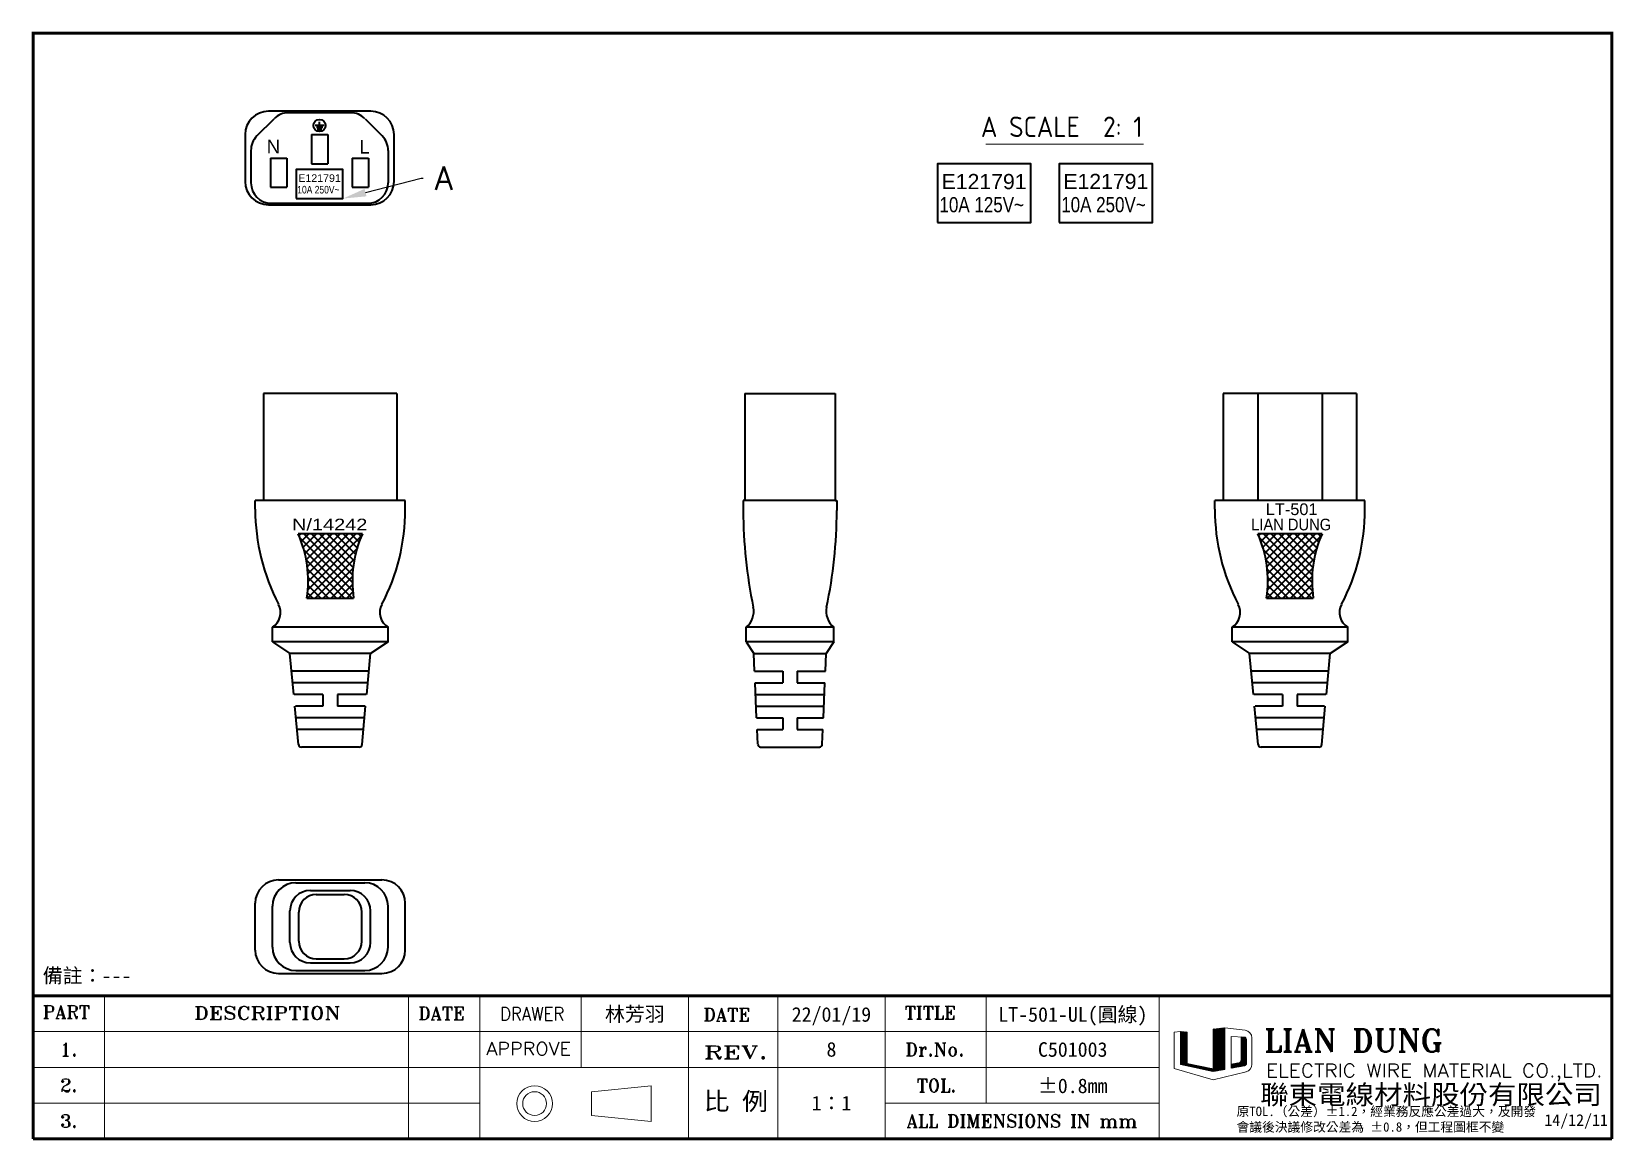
# Model space of a CAD drawing. Header units: millimetres. Extents: x 2 to 273, y 15 to 205.
import ezdxf
from ezdxf import colors
from ezdxf.entities.mleader import LeaderData, LeaderLine
from ezdxf.enums import TextEntityAlignment as Align
from ezdxf.math import Vec2, Vec3

# ---------------------------------------------------------------- set-up
doc = ezdxf.new("R2010")
doc.units = ezdxf.units.MM
doc.layers.add('0☆ 備註', color=21, linetype='Continuous', plot=False)
for name, color, linetype, lineweight in [('BASE圖框', 250, 'Continuous', 15), ('STR主體層', 112, 'Continuous', 40), ('TEXT文字說明', 200, 'Continuous', 15)]:
    doc.layers.add(name, color=color, linetype=linetype, lineweight=lineweight)
doc.styles.add('arial', font='arial.ttf')
doc.styles.add('GTXT2', font='ROMANT.SHX')
doc.styles.add('isocp', font='isocp.shx', dxfattribs={"height": 3.5, "bigfont": 'chineset.shx'})
doc.styles.get("Standard").update_dxf_attribs({"font": 'txt.shx', "bigfont": 'chineset.shx'})
doc.styles.add('標凱體', font='kaiu.ttf')
doc.styles.add('標楷體', font='kaiu.ttf')

# ---------------------------------------------------------------- blocks, each defined once
blk = doc.blocks.new('*X34')
at = {"color": 0}
for p, q in [((214.57, 159.06), (214.85, 159.34)), ((214.57, 158.71), (215.18, 159.32)), ((214.57, 158.36), (215.51, 159.29)), ((214.57, 158), (215.84, 159.27)), ((214.57, 157.65), (216.17, 159.25)), ((214.57, 157.3), (216.5, 159.22)), ((214.57, 156.94), (216.83, 159.2)), ((214.57, 156.59), (217.07, 159.09)), ((214.57, 156.24), (217.07, 158.74)), ((227.07, 156.36), (231.51, 160.8)), ((227.07, 156.71), (231.12, 160.76)), ((227.07, 157.07), (230.72, 160.72)), ((227.07, 157.42), (230.33, 160.68)), ((227.07, 157.78), (229.93, 160.63)), ((227.07, 158.13), (229.54, 160.59)), ((227.07, 158.48), (229.14, 160.55)), ((227.07, 156.01), (231.57, 160.51)), ((227.07, 158.84), (228.74, 160.51)), ((227.07, 159.19), (228.35, 160.47)), ((227.07, 159.54), (227.95, 160.42)), ((227.07, 159.9), (227.56, 160.38)), ((227.07, 160.25), (227.16, 160.34)), ((227.07, 155.65), (231.57, 160.15)), ((227.07, 155.3), (231.57, 159.8)), ((227.07, 154.95), (231.57, 159.45)), ((227.07, 154.59), (231.57, 159.09)), ((227.07, 154.24), (231.57, 158.74)), ((214.57, 155.88), (217.07, 158.38)), ((214.57, 155.53), (217.07, 158.03)), ((214.57, 155.18), (217.07, 157.68)), ((214.57, 154.82), (217.07, 157.32)), ((214.57, 154.47), (217.07, 156.97)), ((214.57, 154.11), (217.07, 156.61)), ((214.57, 153.76), (217.07, 156.26)), ((214.57, 153.41), (217.07, 155.91)), ((214.57, 153.05), (217.07, 155.55)), ((214.57, 152.7), (217.07, 155.2)), ((214.57, 152.35), (217.07, 154.85)), ((214.57, 151.99), (217.07, 154.49)), ((214.57, 151.64), (217.07, 154.14)), ((214.57, 151.29), (217.07, 153.79)), ((214.57, 150.93), (217.07, 153.43)), ((214.57, 150.58), (217.07, 153.08)), ((214.57, 150.23), (217.07, 152.73)), ((214.57, 149.87), (217.07, 152.37)), ((227.07, 153.89), (231.57, 158.39)), ((227.07, 153.53), (231.57, 158.03)), ((227.07, 153.18), (231.57, 157.68)), ((227.07, 152.83), (231.57, 157.33)), ((227.07, 152.47), (231.57, 156.97)), ((227.07, 152.12), (231.57, 156.62)), ((227.07, 151.77), (231.57, 156.27)), ((227.07, 151.41), (231.57, 155.91)), ((227.07, 151.06), (231.57, 155.56)), ((227.07, 150.7), (231.57, 155.2)), ((227.07, 150.35), (231.57, 154.85)), ((227.07, 150), (231.57, 154.5)), ((227.07, 149.64), (231.57, 154.14)), ((227.07, 149.29), (231.57, 153.79)), ((227.07, 148.94), (231.57, 153.44)), ((227.07, 148.58), (231.57, 153.08)), ((227.07, 148.23), (231.57, 152.73)), ((227.07, 147.88), (231.57, 152.38)), ((237.87, 157.26), (237.91, 157.3)), ((237.87, 156.91), (238.24, 157.28)), ((237.87, 156.55), (238.57, 157.26)), ((237.87, 156.2), (238.91, 157.24)), ((237.87, 155.85), (239.22, 157.2)), ((237.87, 155.49), (239.47, 157.1)), ((237.87, 155.14), (239.67, 156.94)), ((237.87, 154.79), (239.83, 156.74)), ((237.87, 154.43), (239.94, 156.5)), ((237.87, 154.08), (239.97, 156.18)), ((237.87, 153.73), (239.97, 155.83)), ((237.87, 153.37), (239.97, 155.47)), ((237.87, 153.02), (239.97, 155.12)), ((237.87, 152.67), (239.97, 154.77)), ((237.87, 152.31), (239.97, 154.41)), ((237.87, 151.96), (239.97, 154.06)), ((237.87, 151.61), (239.97, 153.71)), ((237.87, 151.25), (239.97, 153.35)), ((237.87, 150.9), (239.97, 153)), ((237.87, 150.54), (239.97, 152.64)), ((214.57, 149.52), (217.07, 152.02)), ((214.57, 149.16), (217.07, 151.66)), ((214.57, 148.81), (217.07, 151.31)), ((214.57, 148.46), (217.07, 150.96)), ((214.57, 148.1), (217.07, 150.6)), ((214.57, 147.75), (217.07, 150.25)), ((214.57, 147.4), (217.07, 149.9)), ((214.57, 147.04), (217.07, 149.54)), ((214.6, 146.72), (214.61, 146.73)), ((214.61, 146.73), (217.07, 149.19)), ((214.89, 146.65), (215.01, 146.77)), ((215.01, 146.77), (217.07, 148.84)), ((215.18, 146.59), (215.4, 146.81)), ((215.4, 146.81), (217.07, 148.48)), ((215.47, 146.52), (215.8, 146.86)), ((215.76, 146.46), (216.2, 146.9)), ((215.8, 146.86), (217.07, 148.13)), ((216.05, 146.4), (216.6, 146.95)), ((216.2, 146.9), (217.07, 147.78)), ((216.34, 146.33), (217, 146.99)), ((216.6, 146.95), (217.07, 147.42)), ((216.63, 146.27), (217.31, 146.95)), ((216.91, 146.2), (217.61, 146.9)), ((217, 146.99), (217.07, 147.07)), ((217.2, 146.14), (217.9, 146.84)), ((217.49, 146.08), (218.2, 146.78)), ((217.78, 146.01), (218.49, 146.72)), ((218.07, 145.95), (218.78, 146.66)), ((218.36, 145.88), (219.08, 146.6)), ((218.65, 145.82), (219.37, 146.54)), ((218.94, 145.76), (219.67, 146.48)), ((219.23, 145.69), (219.96, 146.42)), ((219.52, 145.63), (220.26, 146.36)), ((219.81, 145.56), (220.55, 146.31)), ((226.47, 144.09), (231.57, 149.19)), ((226.76, 144.03), (231.57, 148.84)), ((227.05, 143.97), (231.57, 148.49)), ((227.07, 147.52), (231.57, 152.02)), ((227.07, 147.17), (231.57, 151.67)), ((227.07, 146.82), (231.57, 151.32)), ((227.07, 146.46), (231.57, 150.96)), ((227.07, 146.11), (231.57, 150.61)), ((227.07, 145.75), (231.57, 150.25)), ((227.07, 145.4), (231.57, 149.9)), ((227.07, 145.05), (231.57, 149.55)), ((227.47, 144.04), (231.57, 148.13)), ((227.91, 144.12), (231.57, 147.78)), ((228.34, 144.2), (231.57, 147.43)), ((228.78, 144.28), (231.57, 147.07)), ((229.21, 144.36), (231.57, 146.72)), ((229.64, 144.44), (231.57, 146.37)), ((234.07, 145.33), (235.85, 147.11)), ((234.07, 145.68), (235.42, 147.03)), ((234.07, 146.04), (234.99, 146.95)), ((234.07, 146.39), (234.55, 146.87)), ((234.07, 146.74), (234.12, 146.79)), ((234.42, 145.32), (236.29, 147.19)), ((234.85, 145.4), (236.72, 147.27)), ((235.28, 145.48), (237.16, 147.36)), ((235.72, 145.56), (239.97, 149.82)), ((236.15, 145.64), (239.97, 149.46)), ((236.59, 145.72), (239.97, 149.11)), ((237.02, 145.8), (239.97, 148.76)), ((237.45, 145.88), (239.97, 148.4)), ((237.83, 148.03), (239.97, 150.17)), ((237.87, 150.19), (239.97, 152.29)), ((237.87, 149.84), (239.97, 151.94)), ((237.87, 149.48), (239.97, 151.58)), ((237.87, 149.13), (239.97, 151.23)), ((237.87, 148.78), (239.97, 150.88)), ((237.87, 148.42), (239.97, 150.52)), ((237.89, 145.96), (239.97, 148.05)), ((238.32, 146.04), (239.97, 147.69)), ((238.76, 146.12), (239.97, 147.34)), ((239.19, 146.21), (239.95, 146.96)), ((220.1, 145.5), (220.85, 146.25)), ((220.39, 145.44), (221.14, 146.19)), ((220.68, 145.37), (221.44, 146.13)), ((220.97, 145.31), (221.73, 146.07)), ((221.26, 145.24), (222.03, 146.01)), ((221.55, 145.18), (222.32, 145.95)), ((221.84, 145.12), (222.61, 145.89)), ((222.13, 145.05), (222.91, 145.83)), ((222.42, 144.99), (223.2, 145.78)), ((222.71, 144.93), (223.5, 145.72)), ((223, 144.86), (223.79, 145.66)), ((223.29, 144.8), (224.09, 145.6)), ((223.58, 144.73), (224.38, 145.54)), ((223.87, 144.67), (224.68, 145.48)), ((224.15, 144.61), (224.97, 145.42)), ((224.44, 144.54), (225.27, 145.36)), ((224.73, 144.48), (225.56, 145.3)), ((225.02, 144.41), (225.86, 145.25)), ((225.31, 144.35), (226.15, 145.19)), ((225.6, 144.29), (226.44, 145.13)), ((225.89, 144.22), (226.74, 145.07)), ((226.18, 144.16), (227.03, 145.01)), ((230.08, 144.52), (231.57, 146.01)), ((230.51, 144.6), (231.57, 145.66)), ((230.95, 144.68), (231.57, 145.31)), ((231.38, 144.76), (231.57, 144.95))]:
    blk.add_line(p, q, dxfattribs=at)
blk = doc.blocks.new('業務圖框_160822')
at = {"layer": 'BASE圖框'}
for p, q in [((10, 34.48), (10, 10)), ((22.24, 34.48), (22.24, 10)), ((74.25, 34.48), (74.25, 10)), ((86.49, 34.48), (86.49, 10)), ((103.83, 34.48), (103.83, 22.24)), ((103.83, 34.48), (103.83, 22.24)), ((122.19, 34.48), (122.19, 10)), ((137.49, 34.48), (137.49, 10)), ((155.85, 34.48), (155.85, 10)), ((173.18, 34.48), (173.18, 16.12)), ((202.76, 34.48), (202.76, 10)), ((10, 28.36), (202.76, 28.36)), ((206.44, 28.37), (205.33, 28.24)), ((205.33, 22.02), (205.33, 28.24)), ((206.44, 22.75), (206.44, 28.37)), ((207.55, 28.29), (206.44, 28.37)), ((207.55, 22.88), (207.55, 28.29)), ((213.99, 29.01), (211.99, 28.8)), ((211.99, 21.99), (211.99, 28.8)), ((213.99, 21.9), (213.99, 29.01)), ((213.99, 29.01), (217.48, 28.6)), ((215.1, 22.1), (215.1, 27.55)), ((215.1, 27.55), (217.31, 27.42)), ((216.79, 23.46), (216.79, 27.45)), ((218.66, 22.78), (218.66, 27.27)), ((217.72, 22.96), (217.72, 26.98)), ((10, 22.24), (202.76, 22.24)), ((211.99, 20.13), (205.33, 22.02)), ((206.44, 22.75), (207.55, 22.88)), ((211.99, 21.53), (206.44, 22.75)), ((211.99, 21.99), (207.55, 22.88)), ((211.99, 21.53), (213.99, 21.9)), ((215.1, 22.78), (216.43, 23.03)), ((215.1, 22.1), (217.36, 22.52)), ((105.61, 18.08), (115.81, 19.1)), ((115.81, 12.98), (115.81, 19.1)), ((211.99, 20.13), (217.64, 21.48)), ((105.61, 14), (105.61, 18.08)), ((10, 16.12), (86.49, 16.12)), ((105.61, 14), (115.81, 12.98)), ((155.85, 16.12), (202.76, 16.12)), ((268.76, 10), (10, 10))]:
    blk.add_line(p, q, dxfattribs=at)
at = {"layer": 'BASE圖框', "const_width": 0.5}
for points in [[(10, 10), (10, 199.22), (280.27, 199.22), (280.27, 10)], [(10, 34.48), (280.27, 34.48)], [(10, 10), (280.27, 10)]]:
    blk.add_lwpolyline(points, dxfattribs=at)
at = {"layer": 'BASE圖框'}
for radius in [3.06, 2.04]:
    blk.add_circle((95.86, 16.04), radius, dxfattribs=at)
for centre, radius, start, end in [((217.28, 26.98), 0.444, 0, 86.5816), ((217.32, 27.27), 1.33, 0, 83.194), ((216.35, 23.46), 0.444, 280.4898, 0), ((217.28, 22.96), 0.444, 280.4898, 0), ((217.32, 22.78), 1.33, 283.5156, 0)]:
    blk.add_arc(centre, radius, start, end, dxfattribs=at)
at = {"layer": 'BASE圖框', "xscale": 0.4442698980074056, "yscale": 0.4442698980074056, "zscale": 0.4442698980074056}
blk.add_blockref('*X34', (111.11, -42.43), dxfattribs=at)
at = {"layer": '0☆ 備註', "style": '標楷體'}
blk.add_text('備註：', height=2.5, dxfattribs=at).set_placement((11.65, 37.95), align=Align.MIDDLE_LEFT)
blk.add_text('14/12/11', height=2, dxfattribs=at).set_placement((274.15, 13.06), align=Align.MIDDLE)
at = {"layer": '0☆ 備註', "insert": (216.02, 15.51), "char_height": 1.6, "attachment_point": 1, "style": '標楷體'}
blk.add_mtext_dynamic_manual_height_columns('原TOL.（公差）±1.2，經業務反應公差過大，及開發會議後決議修改公差為 ±0.8，但工程圖框不變', width=51.8342, gutter_width=12.5, heights=[0], dxfattribs=at)
at = {"layer": '0☆ 備註', "style": '標楷體'}
blk.add_attdef('樣品使用線材規格', text='', height=2.5, dxfattribs=at).set_placement((21.74, 37.95), align=Align.MIDDLE_LEFT)
at = {"layer": 'BASE圖框', "style": 'GTXT2'}
for s, p in [('PART', (11.66, 30.59)), ('DATE', (75.93, 30.38)), ('TITLE', (159.19, 30.47)), ('DATE', (124.76, 30.15)), ('Dr.No.', (159.35, 24.18)), ('TOL.', (161.24, 18.02))]:
    blk.add_text(s, height=2.244, dxfattribs=at).set_placement(p)
at = {"layer": 'BASE圖框'}
for s, height, style, width, p, p2 in [('DESCRIPTION', 2.2438, 'GTXT2', 1.085781, (37.58, 30.42), (62.64, 30.42)), ('DRAWER', 2.244, 'GTXT2', 0.797881, (89.94, 30.28), (100.94, 30.28)), ('LIAN DUNG', 3.876, 'GTXT2', 0.89309, (220.75, 24.9), (251.4, 24.9)), ('APPROVE', 2.244, 'GTXT2', 0.929152, (87.6, 24.31), (102.09, 24.31)), ('REV.', 2.244, 'GTXT2', 1.470381, (124.8, 23.71), (135.79, 23.71)), ('ELECTRIC WIRE MATERIAL CO.,LTD.', 2.2438, 'GTXT2', 0.91585, (221.04, 20.58), (278.67, 20.58)), ('聯東電線材料股份有限公司', 3.3, '標凱體', 1.044478, (220.06, 15.93), (278.56, 15.93)), ('比 例', 3.06, '標凱體', 1.016503, (124.8, 14.92), (135.79, 14.92))]:
    blk.add_text(s, height=height, dxfattribs=dict(at, style=style, width=width)).set_placement(p, p2, align=Align.FIT)
at = {"layer": 'BASE圖框', "style": 'GTXT2'}
for s, height, p in [('1.', 2.244, (16.12, 25.3)), ('2.', 2.244, (16.12, 19.18)), ('3.', 2.244, (16.12, 13.06)), ('ALL DIMENSIONS IN mm', 2.2438, (179.3, 13.06))]:
    blk.add_text(s, height=height, dxfattribs=at).set_placement(p, align=Align.MIDDLE)
at = {"layer": 'BASE圖框', "color": 1, "style": '標楷體'}
blk.add_text('%%P0.8mm', height=2.5, dxfattribs=at).set_placement((187.97, 19.18), align=Align.MIDDLE)
at = {"layer": 'BASE圖框', "style": '標楷體'}
for tag, p in [('繪圖人員', (113.01, 31.42)), ('日期', (146.67, 31.09)), ('插頭名稱', (188, 31.15)), ('版次', (146.67, 25.3)), ('圖面編號', (187.97, 25.3)), ('比例', (146.67, 16.12))]:
    blk.add_attdef(tag, text='', height=2.5, dxfattribs=at).set_placement(p, align=Align.MIDDLE)

msp = doc.modelspace()

# ---------------------------------------------------------------- hatches: boundary and pattern name
at = {"layer": 'STR主體層'}
h = msp.add_hatch(dxfattribs=at)
h.set_pattern_fill('ANSI37', color=256, scale=0.3, style=0)
h.set_pattern_definition([(45, (-117.9395, 5.5208), (-0.673519, 0.673519), []), (135, (-117.9395, 5.5208), (-0.673519, -0.673519), [])])
h.paths.add_polyline_path([(49.21, 108.1), (53.21, 108.1), (53.21, 119.1), (47.71, 119.1, -0.141553)])
h.paths.add_polyline_path([(58.71, 119.1), (53.21, 119.1), (53.21, 108.1), (57.21, 108.1, -0.141553)])
h.paths.add_polyline_path([(45.92, 119.05), (61.5, 119.05), (61.5, 122.16), (45.92, 122.16)], flags=9)
h = msp.add_hatch(dxfattribs=at)
h.set_pattern_fill('ANSI37', color=256, scale=0.3, style=0)
h.set_pattern_definition([(45, (46.3407, 5.5208), (-0.673519, 0.673519), []), (135, (46.3407, 5.5208), (-0.673519, -0.673519), [])])
h.paths.add_polyline_path([(213.49, 108.1), (217.49, 108.1), (217.49, 119.1), (211.99, 119.1, -0.141553)])
h.paths.add_polyline_path([(222.99, 119.1), (217.49, 119.1), (217.49, 108.1), (221.49, 108.1, -0.141553)])
h.paths.add_polyline_path([(210.2, 119.05), (225.78, 119.05), (225.78, 122.16), (210.2, 122.16)], flags=9)

# ---------------------------------------------------------------- linework, layer by layer
for p, q in [((40.66, 187.18), (43.61, 190.13)), ((60.13, 191.41), (42.63, 191.41)), ((56.68, 191.16), (46.08, 191.16)), ((51.38, 189.05), (51.38, 189.59)), ((59.16, 190.13), (62.11, 187.18)), ((38.63, 187.41), (38.63, 179.41)), ((49.98, 187.41), (49.98, 182.41)), ((49.98, 187.41), (52.78, 187.41)), ((50.6, 189.05), (52.17, 189.05)), ((50.83, 188.71), (51.94, 188.71)), ((50.99, 188.32), (51.78, 188.32)), ((52.78, 187.41), (52.78, 182.41)), ((64.13, 179.41), (64.13, 187.41)), ((39.63, 184.71), (39.63, 179.16)), ((63.13, 184.71), (63.13, 179.16)), ((42.98, 183.41), (45.78, 183.41)), ((42.98, 183.41), (42.98, 178.41)), ((45.78, 183.41), (45.78, 178.41)), ((49.98, 182.41), (52.78, 182.41)), ((56.98, 183.41), (56.98, 178.41)), ((56.98, 183.41), (59.78, 183.41)), ((59.78, 183.41), (59.78, 178.41)), ((42.98, 178.41), (45.78, 178.41)), ((56.98, 178.41), (59.78, 178.41)), ((42.63, 175.41), (60.13, 175.41)), ((43.13, 175.66), (59.63, 175.66)), ((64.61, 143.1), (41.81, 143.1)), ((41.81, 143.1), (41.81, 124.8)), ((64.61, 143.1), (64.61, 124.8)), ((228.89, 143.1), (206.09, 143.1)), ((206.09, 143.1), (206.09, 124.8)), ((211.99, 143.1), (211.99, 124.8)), ((222.99, 143.1), (222.99, 124.8)), ((228.89, 143.1), (228.89, 124.8)), ((66.06, 124.8), (40.36, 124.8)), ((40.36, 123.3), (40.36, 124.8)), ((66.06, 123.3), (66.06, 124.8)), ((230.34, 124.8), (204.64, 124.8)), ((204.64, 123.3), (204.64, 124.8)), ((230.34, 123.3), (230.34, 124.8)), ((58.71, 119.1), (47.71, 119.1)), ((222.99, 119.1), (211.99, 119.1)), ((49.21, 108.1), (57.21, 108.1)), ((213.49, 108.1), (221.49, 108.1)), ((63.11, 103.1), (43.31, 103.1)), ((43.31, 100.6), (43.31, 103.1)), ((63.11, 100.6), (63.11, 103.1)), ((139.41, 103.1), (124.41, 103.1)), ((227.39, 103.1), (207.59, 103.1)), ((207.59, 100.6), (207.59, 103.1)), ((227.39, 100.6), (227.39, 103.1)), ((63.11, 100.6), (43.31, 100.6)), ((43.31, 100.6), (46.31, 98.6)), ((63.11, 100.6), (60.11, 98.6)), ((139.41, 100.6), (124.41, 100.6)), ((227.39, 100.6), (207.59, 100.6)), ((207.59, 100.6), (210.59, 98.6)), ((227.39, 100.6), (224.39, 98.6)), ((60.11, 98.6), (46.31, 98.6)), ((46.97, 91.6), (46.31, 98.6)), ((59.46, 91.6), (60.11, 98.6)), ((125.71, 98.6), (138.11, 98.6)), ((125.85, 95.6), (125.71, 98.6)), ((137.98, 95.6), (138.11, 98.6)), ((224.39, 98.6), (210.59, 98.6)), ((211.25, 91.6), (210.59, 98.6)), ((223.74, 91.6), (224.39, 98.6)), ((59.76, 95.6), (46.66, 95.6)), ((125.85, 95.6), (130.66, 95.6)), ((130.66, 95.6), (130.66, 93.6)), ((133.16, 95.6), (137.98, 95.6)), ((133.16, 95.6), (133.16, 93.6)), ((224.04, 95.6), (210.94, 95.6)), ((59.56, 93.6), (46.86, 93.6)), ((125.93, 93.6), (130.66, 93.6)), ((126.2, 87.6), (125.93, 93.6)), ((133.16, 93.6), (137.9, 93.6)), ((137.63, 87.6), (137.9, 93.6)), ((223.84, 93.6), (211.14, 93.6)), ((51.96, 91.6), (47.06, 91.6)), ((47.77, 83.06), (47.16, 89.6)), ((51.96, 89.6), (47.26, 89.6)), ((51.96, 91.6), (51.96, 89.6)), ((59.36, 91.6), (54.46, 91.6)), ((54.46, 91.6), (54.46, 89.6)), ((59.16, 89.6), (54.46, 89.6)), ((58.66, 83.06), (59.27, 89.6)), ((126.02, 91.6), (137.81, 91.6)), ((126.11, 89.6), (137.72, 89.6)), ((216.24, 91.6), (211.34, 91.6)), ((212.05, 83.06), (211.44, 89.6)), ((216.24, 89.6), (211.54, 89.6)), ((216.24, 91.6), (216.24, 89.6)), ((223.64, 91.6), (218.74, 91.6)), ((218.74, 91.6), (218.74, 89.6)), ((223.44, 89.6), (218.74, 89.6)), ((222.94, 83.06), (223.55, 89.6)), ((59.01, 87.6), (47.42, 87.6)), ((126.2, 87.6), (130.66, 87.6)), ((130.66, 87.6), (130.66, 85.6)), ((133.16, 87.6), (133.16, 85.6)), ((133.16, 87.6), (137.63, 87.6)), ((223.29, 87.6), (211.7, 87.6)), ((58.85, 85.6), (47.58, 85.6)), ((126.28, 85.6), (130.66, 85.6)), ((126.39, 83.08), (126.28, 85.6)), ((133.16, 85.6), (137.55, 85.6)), ((137.44, 83.08), (137.55, 85.6)), ((223.13, 85.6), (211.86, 85.6)), ((58.16, 82.6), (48.27, 82.6)), ((126.89, 82.6), (136.94, 82.6)), ((222.44, 82.6), (212.55, 82.6))]:
    msp.add_line(p, q, dxfattribs=at)
at = {"layer": 'STR主體層', "ltscale": 0.5}
for p, q in [((124.16, 143.1), (139.66, 143.1)), ((124.16, 143.1), (139.66, 143.1)), ((124.16, 143.1), (124.16, 124.8)), ((139.66, 143.1), (139.66, 124.8)), ((139.66, 124.8), (123.91, 124.8)), ((127.26, 124.8), (123.91, 124.8)), ((123.91, 124.8), (123.91, 123.07)), ((139.66, 124.8), (139.91, 124.8)), ((139.82, 124.8), (139.91, 124.8)), ((139.91, 124.8), (139.91, 123.07)), ((124.41, 100.6), (124.41, 103.1)), ((139.41, 100.6), (139.41, 103.1)), ((124.41, 100.6), (125.71, 98.6)), ((139.41, 100.6), (138.11, 98.6)), ((44.36, 59.88), (62.06, 59.88)), ((47.31, 59.38), (59.11, 59.38)), ((49.81, 58.08), (56.61, 58.08)), ((50.81, 57.38), (55.61, 57.38)), ((40.36, 47.88), (40.36, 55.88)), ((43.31, 48.38), (43.31, 55.38)), ((46.31, 49.18), (46.31, 54.58)), ((47.81, 49.38), (47.81, 54.38)), ((58.61, 49.38), (58.61, 54.38)), ((60.11, 49.18), (60.11, 54.58)), ((63.11, 48.38), (63.11, 55.38)), ((66.06, 47.88), (66.06, 55.88)), ((50.81, 46.38), (55.61, 46.38)), ((44.36, 43.88), (62.06, 43.88)), ((47.31, 44.38), (59.11, 44.38)), ((49.81, 45.68), (56.61, 45.68))]:
    msp.add_line(p, q, dxfattribs=at)
at = {"layer": 'STR主體層'}
for points in [[(47.38, 176.47), (55.38, 176.47), (55.38, 181.47), (47.38, 181.47)], [(47.38, 176.47), (55.38, 176.47), (55.38, 181.47), (47.38, 181.47)], [(47.38, 176.47), (55.38, 176.47), (55.38, 181.47), (47.38, 181.47)], [(157.14, 172.39), (173.14, 172.39), (173.14, 182.39), (157.14, 182.39)], [(177.98, 172.4), (193.98, 172.4), (193.98, 182.4), (177.98, 182.4)]]:
    msp.add_lwpolyline(points, close=True, dxfattribs=at)
msp.add_circle((51.37, 188.97), 1.05, dxfattribs=at)
for centre, radius, start, end in [((42.63, 187.41), 4, 90, 180), ((46.08, 187.66), 3.5, 90, 135), ((56.68, 187.66), 3.5, 45, 90), ((60.13, 187.41), 4, 0, 90), ((43.13, 184.71), 3.5, 135, 180), ((59.63, 184.71), 3.5, 360, 45), ((42.63, 179.41), 4, 180, 270), ((43.13, 179.16), 3.5, 180, 270), ((59.63, 179.16), 3.5, 270, 360), ((60.13, 179.41), 4, 270, 0), ((75.36, 123.3), 35, 180, 207.6836), ((31.06, 123.3), 35, 332.3164, 0), ((203.91, 123.07), 80, 180, 191.9183), ((59.91, 123.07), 80, 348.0817, 0), ((239.64, 123.3), 35, 180, 207.6836), ((195.34, 123.3), 35, 332.3164, 0), ((29.43, 111.01), 20, 351.6514, 23.8789), ((77, 111.01), 20, 156.1211, 188.3486), ((193.71, 111.01), 20, 351.6514, 23.8789), ((241.28, 111.01), 20, 156.1211, 188.3486), ((41.71, 105.64), 3, 302.231, 27.6836), ((64.71, 105.64), 3, 152.3164, 237.769), ((122.21, 105.83), 3.5, 308.9448, 11.9183), ((141.61, 105.83), 3.5, 168.0817, 231.0552), ((205.99, 105.64), 3, 302.231, 27.6836), ((228.99, 105.64), 3, 152.3164, 237.769), ((48.27, 83.1), 0.5, 185.3558, 270), ((58.16, 83.1), 0.5, 270, 354.6442), ((126.89, 83.1), 0.5, 182.5051, 270), ((136.94, 83.1), 0.5, 270, 357.4949), ((212.55, 83.1), 0.5, 185.3558, 270), ((222.44, 83.1), 0.5, 270, 354.6442)]:
    msp.add_arc(centre, radius, start, end, dxfattribs=at)
at = {"layer": 'STR主體層', "ltscale": 0.5}
for centre, radius, start, end in [((44.36, 55.88), 4, 90, 180), ((62.06, 55.88), 4, 0, 90), ((47.31, 55.38), 4, 90, 180), ((49.81, 54.58), 3.5, 90, 180), ((50.81, 54.38), 3, 90, 180), ((55.61, 54.38), 3, 0, 90), ((56.61, 54.58), 3.5, 0, 90), ((59.11, 55.38), 4, 0, 90), ((49.81, 49.18), 3.5, 180, 270), ((50.81, 49.38), 3, 180, 270), ((55.61, 49.38), 3, 270, 0), ((56.61, 49.18), 3.5, 270, 0), ((44.36, 47.88), 4, 180, 270), ((47.31, 48.38), 4, 180, 270), ((59.11, 48.38), 4, 270, 0), ((62.06, 47.88), 4, 270, 0)]:
    msp.add_arc(centre, radius, start, end, dxfattribs=at)
at = {"layer": 'TEXT文字說明'}
msp.add_line((165.42, 185.77), (192.43, 185.77), dxfattribs=at)

# ---------------------------------------------------------------- block references
msp.add_blockref('業務圖框_160822', (-7.66, 5.56)).add_auto_attribs({'繪圖人員': '林芳羽', '插頭名稱': 'LT-501-UL(圓線)', '比例': '1：1', '版次': '8', '圖面編號': 'C501003', '日期': '22/01/19', '樣品使用線材規格': '---'})

# ---------------------------------------------------------------- texts
at = {"layer": 'STR主體層', "style": 'arial'}
for s, height, p in [('N', 2.3, (42.33, 184.22)), ('L', 2.3, (58.19, 184.18)), ('LT-501', 2, (213.37, 122.31))]:
    msp.add_text(s, height=height, dxfattribs=at).set_placement(p)
at = {"layer": 'STR主體層', "lineweight": 15, "style": 'arial'}
for height, p in [(1.3, (51.38, 179.97)), (2.6, (165.14, 179.38)), (2.6, (185.98, 179.4))]:
    msp.add_text('E121791', height=height, dxfattribs=at).set_placement(p, align=Align.MIDDLE)
at = {"layer": 'STR主體層', "lineweight": 15, "style": 'arial', "width": 0.8}
for s, height, p in [('10A 250V~ ', 1.3, (51.38, 177.99)), ('10A 125V~ ', 2.6, (165.14, 175.42)), ('10A 250V~ ', 2.6, (185.98, 175.43))]:
    msp.add_text(s, height=height, dxfattribs=at).set_placement(p, align=Align.MIDDLE_CENTER)
at = {"layer": 'STR主體層', "style": 'arial'}
for s, width, p in [('N/14242', 1.22, (46.67, 119.69)), ('LIAN DUNG', 0.9, (210.86, 119.69))]:
    msp.add_text(s, height=2, dxfattribs=dict(at, width=width)).set_placement(p)
at = {"layer": 'TEXT文字說明', "insert": (164.59, 190.5), "char_height": 3.5, "width": 78.0355, "attachment_point": 1, "style": 'isocp'}
msp.add_mtext('A SCALE  2: 1', dxfattribs=at)

# ---------------------------------------------------------------- leaders
at = {"layer": 'TEXT文字說明'}
ml = msp.add_multileader_mtext('Standard', dxfattribs=at)
ml.set_content('A', color=256)
ml.set_leader_properties()
ml.build(insert=Vec2(0, 0))
ml.multileader.update_dxf_attribs({"text_right_attachment_type": 6, "dogleg_length": 0.36})
ctx = ml.context
ctx.base_point, ctx.plane_origin = Vec3(69.11, 179.98), Vec3(55.38, 176.47)
ctx.right_attachment = 6
notes = []
notes.append((ctx, [(0, (1, 1, 0), (68.75, 179.98), (1, 0), 0.36, [(0, [(55.38, 176.47)], 0, [])])]))
ctx.mtext.insert, ctx.mtext.flow_direction = Vec3(71.11, 181.98), 5
for ctx, leaders in notes:
    for number, flags, end, landing, length, lines in leaders:
        leader = LeaderData()
        leader.index, (leader.has_last_leader_line, leader.has_dogleg_vector, leader.attachment_direction) = number, flags
        leader.last_leader_point, leader.dogleg_vector, leader.dogleg_length = Vec3(end), Vec3(landing), length
        for number, points, colour, breaks in lines:
            line = LeaderLine()
            line.index, line.vertices, line.color, line.breaks = number, Vec3.list(points), colors.encode_raw_color(colour), breaks
            leader.lines.append(line)
        ctx.leaders.append(leader)

doc.saveas('drawing.dxf')
